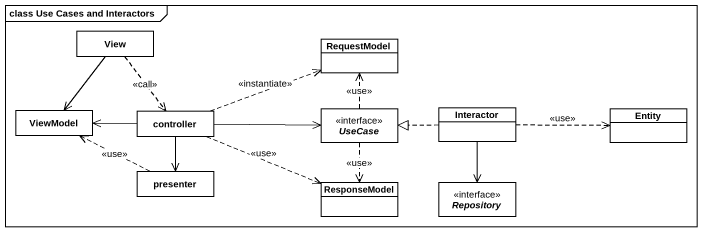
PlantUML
@startuml
mainframe class Use Cases and Interactors
hide circle
hide empty members
class View
class RequestModel
interface "UseCase" as UseCase_
class Interactor
class "Entity" as Entity_
class ViewModel
class controller
class presenter
class ResponseModel
interface Repository
View --> ViewModel
View ..> controller : <<call>>
UseCase_ .up.> RequestModel : <<use>>
UseCase_ ..> ResponseModel : <<use>>
Interactor .left.|> UseCase_
Interactor .right.> Entity_ : <<use>>
Interactor --> Repository
controller .right.> RequestModel : <<instantiate>>
controller -right-> UseCase_
controller -left-> ViewModel
controller --> presenter
controller .right.> ResponseModel : <<use>>
presenter .left.> ViewModel : <<use>>
@enduml
